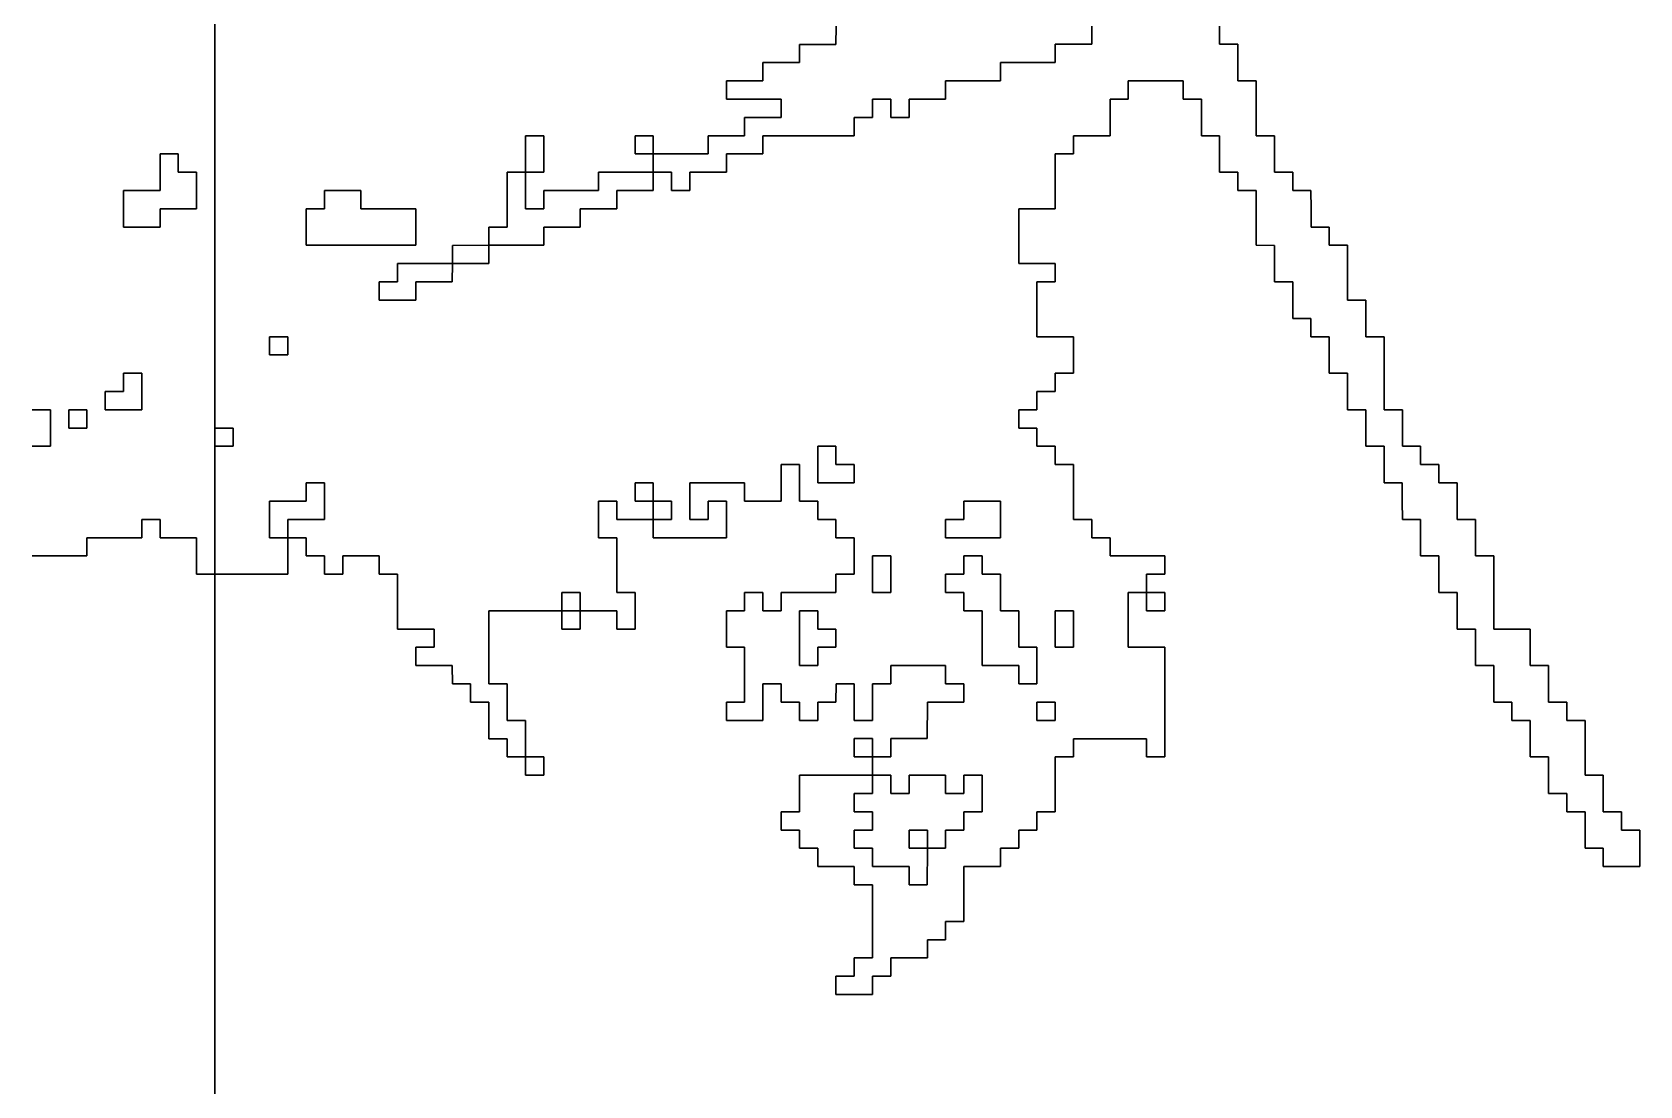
# Model space of a CAD drawing. Header units: metres. Extents: x 553506 to 563855, y 142925 to 150243.
# Drawn here: x 554980 to 555156, y 145668 to 145783.3 of the extents above; entities that cross this region are included whole.
import ezdxf

# ---------------------------------------------------------------- set-up
doc = ezdxf.new("R2010")
doc.units = ezdxf.units.M
doc.layers.add('C-FLOOD_ZONE_3', color=150, linetype='Continuous')

msp = doc.modelspace()

# ---------------------------------------------------------------- linework, layer by layer
at = {"layer": 'C-FLOOD_ZONE_3'}
for points in [[(555000, 145797.999), (555000, 145746.001), (555000, 145744), (555000, 145742), (555000, 145739.999), (555000, 145723.999), (554997.9994, 145723.9994), (554997.999, 145727.999), (554993.9994, 145727.9994), (554993.999, 145729.999), (554992.001, 145729.999), (554992.0006, 145727.9994), (554986.001, 145727.999), (554986.0006, 145725.9994), (554979.9994, 145725.9994)], [(555110.0006, 145784.0006), (555110.001, 145782.001), (555112.0006, 145782.0006), (555112.001, 145780), (555112.001, 145778.001), (555114.0006, 145778.0006), (555114.001, 145776), (555114.001, 145772.001), (555116.0006, 145772.0006), (555116.001, 145770), (555116.001, 145768.001), (555118.0006, 145768.0006), (555118.001, 145766.001), (555120.0006, 145766.0006), (555120.001, 145764), (555120.001, 145762.001), (555122.0006, 145762.0006), (555122.001, 145760.001), (555124.0006, 145760.0006), (555124.001, 145758), (555124.001, 145754.001), (555126.0006, 145754.0006), (555126.001, 145750.001), (555128.0006, 145750.0006), (555128.001, 145744), (555128.001, 145742.001), (555130.0006, 145742.0006), (555130.001, 145740), (555130.001, 145738.001), (555132.0006, 145738.0006), (555132.001, 145736.001), (555134.0006, 145736.0006), (555134.001, 145734.001), (555136.0006, 145734.0006), (555136.001, 145732), (555136.001, 145730.001), (555138.0006, 145730.0006), (555138.001, 145728), (555138.001, 145726.001), (555140.0006, 145726.0006), (555140.001, 145724), (555140.001, 145718.001), (555142, 145718.001), (555144.0006, 145718.0006), (555144.001, 145716), (555144.001, 145714.001), (555146.0006, 145714.0006), (555146.001, 145712), (555146.001, 145710.001), (555148.0006, 145710.0006), (555148.001, 145708.001), (555150.0006, 145708.0006), (555150.001, 145706), (555150.001, 145704), (555150.001, 145702.001), (555152.0006, 145702.0006), (555152.001, 145700), (555152.001, 145698.001), (555154.0006, 145698.0006), (555154.001, 145696.001), (555156.0006, 145696.0006), (555156.0006, 145691.9994), (555154, 145691.999), (555151.9994, 145691.9994), (555151.999, 145693.999), (555149.9994, 145693.9994), (555149.999, 145696), (555149.999, 145697.999), (555147.9994, 145697.9994), (555147.999, 145699.999), (555145.9994, 145699.9994), (555145.999, 145702), (555145.999, 145703.999), (555143.9994, 145703.9994), (555143.999, 145706), (555143.999, 145707.999), (555141.9994, 145707.9994), (555141.999, 145709.999), (555139.9994, 145709.9994), (555139.999, 145712), (555139.999, 145713.999), (555137.9994, 145713.9994), (555137.999, 145716), (555137.999, 145717.999), (555135.9994, 145717.9994), (555135.999, 145720), (555135.999, 145721.999), (555133.9994, 145721.9994), (555133.999, 145724), (555133.999, 145725.999), (555131.9994, 145725.9994), (555131.999, 145728), (555131.999, 145729.999), (555129.9994, 145729.9994), (555129.999, 145732), (555129.999, 145733.999), (555127.9994, 145733.9994), (555127.999, 145736), (555127.999, 145737.999), (555125.9994, 145737.9994), (555125.999, 145741.999), (555123.9994, 145741.9994), (555123.999, 145745.999), (555121.9994, 145745.9994), (555121.999, 145748), (555121.999, 145749.999), (555119.9994, 145749.9994), (555119.999, 145751.999), (555117.9994, 145751.9994), (555117.999, 145754), (555117.999, 145755.999), (555115.9994, 145755.9994), (555115.999, 145759.999), (555113.9994, 145759.9994), (555113.999, 145762), (555113.999, 145764), (555113.999, 145765.999), (555111.9994, 145765.9994), (555111.999, 145767.999), (555109.9994, 145767.9994), (555109.999, 145771.999), (555107.9994, 145771.9994), (555107.999, 145774), (555107.999, 145775.999), (555105.9994, 145775.9994), (555105.999, 145777.999), (555104, 145777.999), (555102, 145777.999), (555100.001, 145777.999), (555100.0006, 145775.9994), (555098.001, 145775.999), (555098.0006, 145771.9994), (555094.001, 145771.999), (555094.0006, 145769.9994), (555092.001, 145769.999), (555092.0006, 145763.9994), (555088.001, 145763.999), (555088.001, 145758.001), (555092.0006, 145758.0006), (555092.0006, 145755.9994), (555090.001, 145755.999), (555090.001, 145750.001), (555094.0006, 145750.0006), (555094.0006, 145745.9994), (555092.001, 145745.999), (555092.0006, 145743.9994), (555090.001, 145743.999), (555090.0006, 145741.9994), (555088.001, 145741.999), (555088.001, 145740.001), (555090.0006, 145740.0006), (555090.001, 145738.001), (555092.0006, 145738.0006), (555092.001, 145736.001), (555094.0006, 145736.0006), (555094.001, 145730.001), (555096.0006, 145730.0006), (555096.001, 145728.001), (555098.0006, 145728.0006), (555098.001, 145726.001), (555104.0006, 145726.0006), (555104.0006, 145723.9994), (555102.001, 145723.999), (555102, 145722), (555100.001, 145721.999), (555100.001, 145716.001), (555104.0006, 145716.0006), (555104.0006, 145703.9994), (555101.9994, 145703.9994), (555101.999, 145705.999), (555094.001, 145705.999), (555094.0006, 145703.9994), (555092.001, 145703.999), (555092.0006, 145697.9994), (555090.001, 145697.999), (555090.0006, 145695.9994), (555088.001, 145695.999), (555088.0006, 145693.9994), (555086.001, 145693.999), (555086.0006, 145691.9994), (555082.001, 145691.999), (555082.0006, 145685.9994), (555080.001, 145685.999), (555080.0006, 145683.9994), (555078.001, 145683.999), (555078.0006, 145681.9994), (555074.001, 145681.999), (555074.0006, 145679.9994), (555072.001, 145679.999), (555072.0006, 145677.9994), (555067.9994, 145677.9994), (555067.9994, 145680.0006), (555069.999, 145680.001), (555069.9994, 145682.0006), (555071.999, 145682.001), (555071.999, 145689.999), (555069.9994, 145689.9994), (555069.999, 145691.999), (555065.9994, 145691.9994), (555065.999, 145693.999), (555063.9994, 145693.9994), (555063.999, 145695.999), (555061.9994, 145695.9994), (555061.9994, 145698.0006), (555063.999, 145698.001), (555063.9994, 145702.0006), (555072, 145702), (555072, 145704), (555073.999, 145704.001), (555073.9994, 145706.0006), (555077.999, 145706.001), (555077.9994, 145710.0006), (555081.999, 145710.001), (555081.999, 145711.999), (555079.9994, 145711.9994), (555079.999, 145713.999), (555074.001, 145713.999), (555074.0006, 145711.9994), (555072.001, 145711.999), (555072.0006, 145707.9994), (555069.9994, 145707.9994), (555069.999, 145711.999), (555068.001, 145711.999), (555068.0006, 145709.9994), (555066.001, 145709.999), (555066.0006, 145707.9994), (555063.9994, 145707.9994), (555063.999, 145709.999), (555061.9994, 145709.9994), (555061.999, 145711.999), (555060.001, 145711.999), (555060.0006, 145707.9994), (555055.9994, 145707.9994), (555055.9994, 145710.0006), (555057.999, 145710.001), (555057.999, 145715.999), (555055.9994, 145715.9994), (555055.9994, 145720.0006), (555057.999, 145720.001), (555057.9994, 145722.0006), (555060.0006, 145722.0006), (555060.001, 145720.001), (555061.999, 145720.001), (555061.9994, 145722.0006), (555067.999, 145722.001), (555067.9994, 145724.0006), (555069.999, 145724.001), (555069.999, 145727.999), (555067.9994, 145727.9994), (555067.999, 145729.999), (555065.9994, 145729.9994), (555065.999, 145731.999), (555063.9994, 145731.9994), (555063.999, 145735.999), (555062.001, 145735.999), (555062.0006, 145731.9994), (555057.9994, 145731.9994), (555057.999, 145733.999), (555052.001, 145733.999), (555052.001, 145730.001), (555053.999, 145730.001), (555053.9994, 145732.0006), (555056.0006, 145732.0006), (555056.0006, 145727.9994), (555047.9994, 145727.9994), (555048, 145730), (555043.9994, 145729.9994), (555043.999, 145731.999), (555042.001, 145731.999), (555042.001, 145728.001), (555044.0006, 145728.0006), (555044.001, 145722.001), (555046.0006, 145722.0006), (555046.0006, 145717.9994), (555043.9994, 145717.9994), (555043.999, 145719.999), (555040, 145720), (555039.999, 145721.999), (555038.001, 145721.999), (555038, 145720), (555038, 145720), (555030.001, 145719.999), (555030.001, 145712.001), (555032.0006, 145712.0006), (555032.001, 145708.001), (555034.0006, 145708.0006), (555034, 145704), (555031.9994, 145703.9994), (555031.999, 145705.999), (555029.9994, 145705.9994), (555029.999, 145709.999), (555027.9994, 145709.9994), (555027.999, 145711.999), (555025.9994, 145711.9994), (555025.999, 145713.999), (555021.9994, 145713.9994), (555021.9994, 145716.0006), (555023.999, 145716.001), (555023.999, 145717.999), (555019.9994, 145717.9994), (555019.999, 145723.999), (555017.9994, 145723.9994), (555017.999, 145725.999), (555014.001, 145725.999), (555014.0006, 145723.9994), (555011.9994, 145723.9994), (555011.999, 145725.999), (555009.9994, 145725.9994), (555009.999, 145727.999), (555008, 145728), (555008.0006, 145723.9994), (555000, 145723.999), (555000.0007, 145738.001), (555001.999, 145738.001), (555001.999, 145739.999), (555000.0005, 145739.999), (555000, 145742), (555000, 145744), (555000, 145746.001), (555000, 145797.999)], [(555000, 145618.4943), (555000, 145723.999), (555008.0006, 145723.9994), (555008, 145728), (555009.999, 145727.999), (555009.9994, 145725.9994), (555011.999, 145725.999), (555011.9994, 145723.9994), (555014.0006, 145723.9994), (555014.001, 145725.999), (555017.999, 145725.999), (555017.9994, 145723.9994), (555019.999, 145723.999), (555019.9994, 145717.9994), (555023.999, 145717.999), (555023.999, 145716.001), (555021.9994, 145716.0006), (555021.9994, 145713.9994), (555025.999, 145713.999), (555025.9994, 145711.9994), (555027.999, 145711.999), (555027.9994, 145709.9994), (555029.999, 145709.999), (555029.9994, 145705.9994), (555031.999, 145705.999), (555031.9994, 145703.9994), (555034, 145704), (555034.0006, 145708.0006), (555032.001, 145708.001), (555032.0006, 145712.0006), (555030.001, 145712.001), (555030.001, 145719.999), (555038, 145720), (555037.9994, 145717.9994), (555040.0006, 145717.9994), (555040, 145720), (555043.999, 145719.999), (555043.9994, 145717.9994), (555046.0006, 145717.9994), (555046.0006, 145722.0006), (555044.001, 145722.001), (555044.0006, 145728.0006), (555042.001, 145728.001), (555042.001, 145731.999), (555043.999, 145731.999), (555043.9994, 145729.9994), (555048, 145730), (555047.9994, 145727.9994), (555056.0006, 145727.9994), (555056.0006, 145732.0006), (555053.9994, 145732.0006), (555053.999, 145730.001), (555052.001, 145730.001), (555052.001, 145733.999), (555057.999, 145733.999), (555057.9994, 145731.9994), (555062.0006, 145731.9994), (555062.001, 145735.999), (555063.999, 145735.999), (555063.9994, 145731.9994), (555065.999, 145731.999), (555065.9994, 145729.9994), (555067.999, 145729.999), (555067.9994, 145727.9994), (555069.999, 145727.999), (555069.999, 145724.001), (555067.9994, 145724.0006), (555067.999, 145722.001), (555061.9994, 145722.0006), (555061.999, 145720.001), (555060.001, 145720.001), (555060.0006, 145722.0006), (555057.9994, 145722.0006), (555057.999, 145720.001), (555055.9994, 145720.0006), (555055.9994, 145715.9994), (555057.999, 145715.999), (555057.999, 145710.001), (555055.9994, 145710.0006), (555055.9994, 145707.9994), (555060.0006, 145707.9994), (555060.001, 145711.999), (555061.999, 145711.999), (555061.9994, 145709.9994), (555063.999, 145709.999), (555063.9994, 145707.9994), (555066.0006, 145707.9994), (555066.001, 145709.999), (555068.0006, 145709.9994), (555068.001, 145711.999), (555069.999, 145711.999), (555069.9994, 145707.9994), (555072.0006, 145707.9994), (555072.001, 145711.999), (555074.0006, 145711.9994), (555074.001, 145713.999), (555079.999, 145713.999), (555079.9994, 145711.9994), (555081.999, 145711.999), (555081.999, 145710.001), (555077.9994, 145710.0006), (555077.999, 145706.001), (555073.9994, 145706.0006), (555073.999, 145704.001), (555072, 145704), (555072, 145702), (555063.9994, 145702.0006), (555063.999, 145698.001), (555061.9994, 145698.0006), (555061.9994, 145695.9994), (555063.999, 145695.999), (555063.9994, 145693.9994), (555065.999, 145693.999), (555065.9994, 145691.9994), (555069.999, 145691.999), (555069.9994, 145689.9994), (555071.999, 145689.999), (555071.999, 145682.001), (555069.9994, 145682.0006), (555069.999, 145680.001), (555067.9994, 145680.0006), (555067.9994, 145677.9994), (555072.0006, 145677.9994), (555072.001, 145679.999), (555074.0006, 145679.9994), (555074.001, 145681.999), (555078.0006, 145681.9994), (555078.001, 145683.999), (555080.0006, 145683.9994), (555080.001, 145685.999), (555082.0006, 145685.9994), (555082.001, 145691.999), (555086.0006, 145691.9994), (555086.001, 145693.999), (555088.0006, 145693.9994), (555088.001, 145695.999), (555090.0006, 145695.9994), (555090.001, 145697.999), (555092.0006, 145697.9994), (555092.001, 145703.999), (555094.0006, 145703.9994), (555094.001, 145705.999), (555101.999, 145705.999), (555101.9994, 145703.9994), (555104.0006, 145703.9994), (555104.0006, 145716.0006), (555100.001, 145716.001), (555100.001, 145721.999), (555102, 145722), (555102.001, 145723.999), (555104.0006, 145723.9994), (555104.0006, 145726.0006), (555098.001, 145726.001), (555098.0006, 145728.0006), (555096.001, 145728.001), (555096.0006, 145730.0006), (555094.001, 145730.001), (555094.0006, 145736.0006), (555092.001, 145736.001), (555092.0006, 145738.0006), (555090.001, 145738.001), (555090.0006, 145740.0006), (555088.001, 145740.001), (555088.001, 145741.999), (555090.0006, 145741.9994), (555090.001, 145743.999), (555092.0006, 145743.9994), (555092.001, 145745.999), (555094.0006, 145745.9994), (555094.0006, 145750.0006), (555090.001, 145750.001), (555090.001, 145755.999), (555092.0006, 145755.9994), (555092.0006, 145758.0006), (555088.001, 145758.001), (555088.001, 145763.999), (555092.0006, 145763.9994), (555092.001, 145769.999), (555094.0006, 145769.9994), (555094.001, 145771.999), (555098.0006, 145771.9994), (555098.001, 145775.999), (555100.0006, 145775.9994), (555100.001, 145777.999), (555102, 145777.999), (555104, 145777.999), (555105.999, 145777.999), (555105.9994, 145775.9994), (555107.999, 145775.999), (555107.999, 145774), (555107.9994, 145771.9994), (555109.999, 145771.999), (555109.9994, 145767.9994), (555111.999, 145767.999), (555111.9994, 145765.9994), (555113.999, 145765.999), (555113.999, 145764), (555113.999, 145762), (555113.9994, 145759.9994), (555115.999, 145759.999), (555115.9994, 145755.9994), (555117.999, 145755.999), (555117.999, 145754), (555117.9994, 145751.9994), (555119.999, 145751.999), (555119.9994, 145749.9994), (555121.999, 145749.999), (555121.999, 145748), (555121.9994, 145745.9994), (555123.999, 145745.999), (555123.9994, 145741.9994), (555125.999, 145741.999), (555125.9994, 145737.9994), (555127.999, 145737.999), (555127.999, 145736), (555127.9994, 145733.9994), (555129.999, 145733.999), (555129.999, 145732), (555129.9994, 145729.9994), (555131.999, 145729.999), (555131.999, 145728), (555131.9994, 145725.9994), (555133.999, 145725.999), (555133.999, 145724), (555133.9994, 145721.9994), (555135.999, 145721.999), (555135.999, 145720), (555135.9994, 145717.9994), (555137.999, 145717.999), (555137.999, 145716), (555137.9994, 145713.9994), (555139.999, 145713.999), (555139.999, 145712), (555139.9994, 145709.9994), (555141.999, 145709.999), (555141.9994, 145707.9994), (555143.999, 145707.999), (555143.999, 145706), (555143.9994, 145703.9994), (555145.999, 145703.999), (555145.999, 145702), (555145.9994, 145699.9994), (555147.999, 145699.999), (555147.9994, 145697.9994), (555149.999, 145697.999), (555149.999, 145696), (555149.9994, 145693.9994), (555151.999, 145693.999), (555151.9994, 145691.9994), (555154, 145691.999), (555156.0006, 145691.9994), (555156.0006, 145696.0006), (555154.001, 145696.001), (555154.0006, 145698.0006), (555152.001, 145698.001), (555152.001, 145700), (555152.0006, 145702.0006), (555150.001, 145702.001), (555150.001, 145704), (555150.001, 145706), (555150.0006, 145708.0006), (555148.001, 145708.001), (555148.0006, 145710.0006), (555146.001, 145710.001), (555146.001, 145712), (555146.0006, 145714.0006), (555144.001, 145714.001), (555144.001, 145716), (555144.0006, 145718.0006), (555142, 145718.001), (555140.001, 145718.001), (555140.001, 145724), (555140.0006, 145726.0006), (555138.001, 145726.001), (555138.001, 145728), (555138.0006, 145730.0006), (555136.001, 145730.001), (555136.001, 145732), (555136.0006, 145734.0006), (555134.001, 145734.001), (555134.0006, 145736.0006), (555132.001, 145736.001), (555132.0006, 145738.0006), (555130.001, 145738.001), (555130.001, 145740), (555130.0006, 145742.0006), (555128.001, 145742.001), (555128.001, 145744), (555128.0006, 145750.0006), (555126.001, 145750.001), (555126.0006, 145754.0006), (555124.001, 145754.001), (555124.001, 145758), (555124.0006, 145760.0006), (555122.001, 145760.001), (555122.0006, 145762.0006), (555120.001, 145762.001), (555120.001, 145764), (555120.0006, 145766.0006), (555118.001, 145766.001), (555118.0006, 145768.0006), (555116.001, 145768.001), (555116.001, 145770), (555116.0006, 145772.0006), (555114.001, 145772.001), (555114.001, 145776), (555114.0006, 145778.0006), (555112.001, 145778.001), (555112.001, 145780), (555112.0006, 145782.0006), (555110.001, 145782.001), (555110.0006, 145784.0006)], [(555095.999, 145784), (555095.999, 145782.001), (555094, 145782.001), (555091.9994, 145782.0006), (555091.999, 145780.001), (555088, 145780.001), (555085.9994, 145780.0006), (555085.999, 145778.001), (555082, 145778.001), (555079.9994, 145778.0006), (555079.999, 145776.001), (555078, 145776.001), (555075.9994, 145776.0006), (555075.999, 145774.001), (555074.001, 145774.001), (555074.0006, 145776.0006), (555071.9994, 145776.0006), (555071.999, 145774.001), (555069.9994, 145774.0006), (555069.999, 145772.001), (555068, 145772.001), (555064, 145772.001), (555059.9994, 145772.0006), (555059.999, 145770.001), (555058, 145770.001), (555055.9994, 145770.0006), (555055.999, 145768.001), (555054, 145768.001), (555051.9994, 145768.0006), (555051.999, 145766.001), (555050.001, 145766.001), (555050.0006, 145768.0006), (555048, 145768), (555048, 145770), (555054.0006, 145769.9994), (555054.001, 145771.999), (555058.0006, 145771.9994), (555058.001, 145773.999), (555062.0006, 145773.9994), (555062.0006, 145776.0006), (555056.001, 145776.001), (555056.001, 145777.999), (555060.0006, 145777.9994), (555060.001, 145779.999), (555064.0006, 145779.9994), (555064.001, 145781.999), (555068.0006, 145781.9994), (555068.001, 145783.999)], [(555068.001, 145783.999), (555068.0006, 145781.9994), (555064.001, 145781.999), (555064.0006, 145779.9994), (555060.001, 145779.999), (555060.0006, 145777.9994), (555056.001, 145777.999), (555056.001, 145776.001), (555062.0006, 145776.0006), (555062.0006, 145773.9994), (555058.001, 145773.999), (555058.0006, 145771.9994), (555054.001, 145771.999), (555054.0006, 145769.9994), (555048, 145770), (555048, 145768), (555048, 145768), (555050.0006, 145768.0006), (555050.001, 145766.001), (555051.999, 145766.001), (555051.9994, 145768.0006), (555054, 145768.001), (555055.999, 145768.001), (555055.9994, 145770.0006), (555058, 145770.001), (555059.999, 145770.001), (555059.9994, 145772.0006), (555064, 145772.001), (555068, 145772.001), (555069.999, 145772.001), (555069.9994, 145774.0006), (555071.999, 145774.001), (555071.9994, 145776.0006), (555074.0006, 145776.0006), (555074.001, 145774.001), (555075.999, 145774.001), (555075.9994, 145776.0006), (555078, 145776.001), (555079.999, 145776.001), (555079.9994, 145778.0006), (555082, 145778.001), (555085.999, 145778.001), (555085.9994, 145780.0006), (555088, 145780.001), (555091.999, 145780.001), (555091.9994, 145782.0006), (555094, 145782.001), (555095.999, 145782.001), (555095.999, 145784)], [(554980, 145738.001), (554981.999, 145738.001), (554981.999, 145741.999), (554980, 145742)], [(554980, 145742), (554981.999, 145741.999), (554981.999, 145738.001), (554980, 145738.001)], [(554979.9994, 145725.9994), (554986.0006, 145725.9994), (554986.001, 145727.999), (554992.0006, 145727.9994), (554992.001, 145729.999), (554993.999, 145729.999), (554993.9994, 145727.9994), (554997.999, 145727.999), (554997.9994, 145723.9994), (555000, 145723.999), (555000, 145618.4943)]]:
    msp.add_lwpolyline(points, dxfattribs=at)
for points in [[(555035.999, 145768.001), (555034, 145768), (555034.001, 145771.999), (555035.999, 145771.999), (555035.999, 145768.001)], [(555035.999, 145768.001), (555035.999, 145771.999), (555034.001, 145771.999), (555034, 145768), (555035.999, 145768.001)], [(555047.999, 145771.999), (555048, 145770), (555046.001, 145770.001), (555046.001, 145771.999), (555047.999, 145771.999)], [(555046.001, 145770.001), (555048, 145770), (555047.999, 145771.999), (555046.001, 145771.999), (555046.001, 145770.001)], [(554994.001, 145769.999), (554994.0006, 145765.9994), (554990.001, 145765.999), (554990.001, 145762.001), (554993.999, 145762.001), (554993.9994, 145764.0006), (554997.999, 145764.001), (554997.999, 145767.999), (554995.9994, 145767.9994), (554995.999, 145769.999), (554994.001, 145769.999)], [(554990.001, 145762.001), (554990.001, 145765.999), (554994.0006, 145765.9994), (554994.001, 145769.999), (554995.999, 145769.999), (554995.9994, 145767.9994), (554997.999, 145767.999), (554997.999, 145764.001), (554993.9994, 145764.0006), (554993.999, 145762.001), (554990.001, 145762.001)], [(555036.001, 145765.999), (555042.0006, 145765.9994), (555042.001, 145767.999), (555048, 145768), (555047.999, 145766.001), (555046, 145766.001), (555043.9994, 145766.0006), (555043.999, 145764.001), (555042, 145764.001), (555039.9994, 145764.0006), (555039.999, 145762.001), (555038, 145762.001), (555035.9994, 145762.0006), (555035.999, 145760.001), (555032, 145760.001), (555030, 145760), (555030.001, 145761.999), (555032.0006, 145761.9994), (555032.001, 145767.999), (555034, 145768), (555033.9994, 145763.9994), (555036.0006, 145763.9994), (555036.001, 145765.999)], [(555042.001, 145767.999), (555042.0006, 145765.9994), (555036.001, 145765.999), (555036.0006, 145763.9994), (555033.9994, 145763.9994), (555034, 145768), (555032.001, 145767.999), (555032.0006, 145761.9994), (555030.001, 145761.999), (555030, 145760), (555032, 145760.001), (555035.999, 145760.001), (555035.9994, 145762.0006), (555038, 145762.001), (555039.999, 145762.001), (555039.9994, 145764.0006), (555042, 145764.001), (555043.999, 145764.001), (555043.9994, 145766.0006), (555046, 145766.001), (555047.999, 145766.001), (555048, 145768), (555042.001, 145767.999)], [(555015.999, 145765.999), (555015.9994, 145763.9994), (555021.999, 145763.999), (555021.999, 145760.001), (555010.001, 145760.001), (555010.001, 145763.999), (555012.0006, 145763.9994), (555012.001, 145765.999), (555015.999, 145765.999)], [(555012.001, 145765.999), (555012.0006, 145763.9994), (555010.001, 145763.999), (555010.001, 145760.001), (555021.999, 145760.001), (555021.999, 145763.999), (555015.9994, 145763.9994), (555015.999, 145765.999), (555012.001, 145765.999)], [(555028, 145758.001), (555026, 145758), (555026.001, 145759.999), (555030, 145760), (555029.999, 145758.001), (555028, 145758.001)], [(555026.001, 145759.999), (555026, 145758), (555028, 145758.001), (555029.999, 145758.001), (555030, 145760), (555026.001, 145759.999)], [(555026, 145758), (555025.999, 145756.001), (555024, 145756.001), (555021.9994, 145756.0006), (555021.999, 145754.001), (555018.001, 145754.001), (555018.001, 145755.999), (555020.0006, 145755.9994), (555020.001, 145757.999), (555026, 145758)], [(555020.001, 145757.999), (555020.0006, 145755.9994), (555018.001, 145755.999), (555018.001, 145754.001), (555021.999, 145754.001), (555021.9994, 145756.0006), (555024, 145756.001), (555025.999, 145756.001), (555026, 145758), (555020.001, 145757.999)], [(555007.999, 145748.001), (555006.001, 145748.001), (555006.001, 145749.999), (555007.999, 145749.999), (555007.999, 145748.001)], [(555006.001, 145749.999), (555006.001, 145748.001), (555007.999, 145748.001), (555007.999, 145749.999), (555006.001, 145749.999)], [(554988.001, 145743.999), (554988.001, 145742.001), (554990, 145742.001), (554991.999, 145742.001), (554991.999, 145744), (554991.999, 145745.999), (554990.001, 145745.999), (554990.0006, 145743.9994), (554988.001, 145743.999)], [(554991.999, 145745.999), (554991.999, 145744), (554991.999, 145742.001), (554990, 145742.001), (554988.001, 145742.001), (554988.001, 145743.999), (554990.0006, 145743.9994), (554990.001, 145745.999), (554991.999, 145745.999)], [(554984.001, 145741.999), (554984.001, 145740.001), (554985.999, 145740.001), (554985.999, 145741.999), (554984.001, 145741.999)], [(554984.001, 145740.001), (554984.001, 145741.999), (554985.999, 145741.999), (554985.999, 145740.001), (554984.001, 145740.001)], [(555001.999, 145738.001), (555000.001, 145738.001), (555000.001, 145739.999), (555001.999, 145739.999), (555001.999, 145738.001)], [(555069.999, 145734.001), (555066.001, 145734.001), (555066.001, 145737.999), (555067.999, 145737.999), (555067.9994, 145735.9994), (555069.999, 145735.999), (555069.999, 145734.001)], [(555066.001, 145737.999), (555066.001, 145734.001), (555069.999, 145734.001), (555069.999, 145735.999), (555067.9994, 145735.9994), (555067.999, 145737.999), (555066.001, 145737.999)], [(555011.999, 145733.999), (555011.999, 145730.001), (555007.9994, 145730.0006), (555008, 145728), (555006.001, 145728.001), (555006.001, 145731.999), (555010.0006, 145731.9994), (555010.001, 145733.999), (555011.999, 145733.999)], [(555007.9994, 145730.0006), (555011.999, 145730.001), (555011.999, 145733.999), (555010.001, 145733.999), (555010.0006, 145731.9994), (555006.001, 145731.999), (555006.001, 145728.001), (555008, 145728), (555007.9994, 145730.0006)], [(555046.001, 145732.001), (555046.001, 145733.999), (555047.999, 145733.999), (555048, 145732), (555046.001, 145732.001)], [(555047.999, 145733.999), (555046.001, 145733.999), (555046.001, 145732.001), (555048, 145732), (555047.999, 145733.999)], [(555048, 145732), (555049.999, 145731.999), (555049.999, 145730.001), (555048, 145730), (555048, 145732)], [(555049.999, 145730.001), (555049.999, 145731.999), (555048, 145732), (555048, 145730), (555049.999, 145730.001)], [(555085.999, 145731.999), (555085.999, 145728.001), (555080.001, 145728.001), (555080.001, 145729.999), (555082.0006, 145729.9994), (555082.001, 145731.999), (555085.999, 145731.999)], [(555080.001, 145728.001), (555085.999, 145728.001), (555085.999, 145731.999), (555082.001, 145731.999), (555082.0006, 145729.9994), (555080.001, 145729.999), (555080.001, 145728.001)], [(555073.999, 145725.999), (555073.999, 145722.001), (555072.001, 145722.001), (555072.001, 145725.999), (555073.999, 145725.999)], [(555073.999, 145725.999), (555072.001, 145725.999), (555072.001, 145722.001), (555073.999, 145722.001), (555073.999, 145725.999)], [(555084.0006, 145720.0006), (555082.001, 145720.001), (555082.0006, 145722.0006), (555080.001, 145722.001), (555080.001, 145723.999), (555082.0006, 145723.9994), (555082.001, 145725.999), (555083.999, 145725.999), (555083.9994, 145723.9994), (555085.999, 145723.999), (555085.9994, 145719.9994), (555087.999, 145719.999), (555087.9994, 145715.9994), (555089.999, 145715.999), (555089.999, 145712.001), (555088.001, 145712.001), (555088.0006, 145714.0006), (555084.001, 145714.001), (555084.0006, 145720.0006)], [(555084.0006, 145720.0006), (555084.001, 145714.001), (555088.0006, 145714.0006), (555088.001, 145712.001), (555089.999, 145712.001), (555089.999, 145715.999), (555087.9994, 145715.9994), (555087.999, 145719.999), (555085.9994, 145719.9994), (555085.999, 145723.999), (555083.9994, 145723.9994), (555083.999, 145725.999), (555082.001, 145725.999), (555082.0006, 145723.9994), (555080.001, 145723.999), (555080.001, 145722.001), (555082.0006, 145722.0006), (555082.001, 145720.001), (555084.0006, 145720.0006)], [(555038.001, 145721.999), (555039.999, 145721.999), (555040, 145720), (555038, 145720), (555038.001, 145721.999)], [(555101.9994, 145719.9994), (555104.0006, 145719.9994), (555104.0006, 145722.0006), (555102, 145722), (555101.9994, 145719.9994)], [(555104.0006, 145722.0006), (555104.0006, 145719.9994), (555101.9994, 145719.9994), (555102, 145722), (555104.0006, 145722.0006)], [(555040, 145720), (555040.0006, 145717.9994), (555037.9994, 145717.9994), (555038, 145720), (555040, 145720)], [(555065.9994, 145716.0006), (555065.999, 145714.001), (555064.001, 145714.001), (555064.001, 145719.999), (555065.999, 145719.999), (555065.9994, 145717.9994), (555067.999, 145717.999), (555067.999, 145716.001), (555065.9994, 145716.0006)], [(555064.001, 145719.999), (555064.001, 145714.001), (555065.999, 145714.001), (555065.9994, 145716.0006), (555067.999, 145716.001), (555067.999, 145717.999), (555065.9994, 145717.9994), (555065.999, 145719.999), (555064.001, 145719.999)], [(555093.999, 145719.999), (555093.999, 145716.001), (555092.001, 145716.001), (555092.001, 145719.999), (555093.999, 145719.999)], [(555093.999, 145719.999), (555092.001, 145719.999), (555092.001, 145716.001), (555093.999, 145716.001), (555093.999, 145719.999)], [(555091.999, 145709.999), (555091.999, 145708.001), (555090.001, 145708.001), (555090.001, 145709.999), (555091.999, 145709.999)], [(555091.999, 145709.999), (555090.001, 145709.999), (555090.001, 145708.001), (555091.999, 145708.001), (555091.999, 145709.999)], [(555072.0006, 145706.0006), (555069.9994, 145706.0006), (555069.9994, 145703.9994), (555072, 145704), (555072.0006, 145706.0006)], [(555072.0006, 145706.0006), (555072, 145704), (555069.9994, 145703.9994), (555069.9994, 145706.0006), (555072.0006, 145706.0006)], [(555033.9994, 145701.9994), (555036.0006, 145701.9994), (555036.0006, 145704.0006), (555034, 145704), (555033.9994, 145701.9994)], [(555033.9994, 145701.9994), (555034, 145704), (555036.0006, 145704.0006), (555036.0006, 145701.9994), (555033.9994, 145701.9994)], [(555076.0006, 145692.0006), (555072.001, 145692.001), (555072.0006, 145694.0006), (555070.001, 145694.001), (555070.001, 145695.999), (555072.0006, 145695.9994), (555072.0006, 145698.0006), (555070.001, 145698.001), (555070.001, 145699.999), (555072.0006, 145699.9994), (555072, 145702), (555073.999, 145701.999), (555073.9994, 145699.9994), (555076.0006, 145699.9994), (555076.001, 145701.999), (555079.999, 145701.999), (555079.9994, 145699.9994), (555082.0006, 145699.9994), (555082.001, 145701.999), (555083.999, 145701.999), (555083.999, 145698.001), (555081.9994, 145698.0006), (555081.999, 145696.001), (555079.9994, 145696.0006), (555079.999, 145694.001), (555078, 145694), (555077.999, 145690.001), (555076.001, 145690.001), (555076.0006, 145692.0006)], [(555072.0006, 145699.9994), (555070.001, 145699.999), (555070.001, 145698.001), (555072.0006, 145698.0006), (555072.0006, 145695.9994), (555070.001, 145695.999), (555070.001, 145694.001), (555072.0006, 145694.0006), (555072.001, 145692.001), (555076.0006, 145692.0006), (555076.001, 145690.001), (555077.999, 145690.001), (555078, 145694), (555079.999, 145694.001), (555079.9994, 145696.0006), (555081.999, 145696.001), (555081.9994, 145698.0006), (555083.999, 145698.001), (555083.999, 145701.999), (555082.001, 145701.999), (555082.0006, 145699.9994), (555079.9994, 145699.9994), (555079.999, 145701.999), (555076.001, 145701.999), (555076.0006, 145699.9994), (555073.9994, 145699.9994), (555073.999, 145701.999), (555072, 145702), (555072.0006, 145699.9994)], [(555078.0006, 145696.0006), (555075.9994, 145696.0006), (555075.9994, 145693.9994), (555078, 145694), (555078.0006, 145696.0006)], [(555075.9994, 145693.9994), (555075.9994, 145696.0006), (555078.0006, 145696.0006), (555078, 145694), (555075.9994, 145693.9994)]]:
    msp.add_lwpolyline(points, close=True, dxfattribs=at)

doc.saveas('drawing.dxf')
